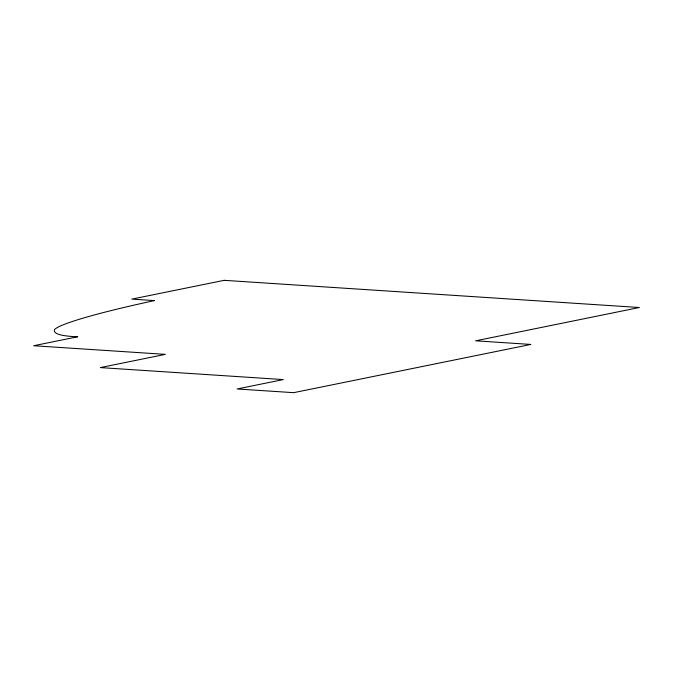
<?xml version="1.0" encoding="UTF-8"?>
<svg xmlns="http://www.w3.org/2000/svg" width="673" height="673" viewBox="0 0 673 673"><rect width="100%" height="100%" fill="white"/><g stroke="black" fill="none" stroke-linecap="round" stroke-linejoin="round"><path stroke-width="1.01" d="M224.176 280.33L131.824 299.115L154.445 300.595A178.404 13.376 -10.2 0 0 54.622 329.459A401.806 30.125 -10.2 0 0 77.732 336.769L33.65 345.737L165.39 354.36L100.319 367.593L283.291 379.58L237.106 388.969L293.664 392.67L530.854 344.433L475.626 340.816L639.35 307.511L224.176 280.33"/></g></svg>
